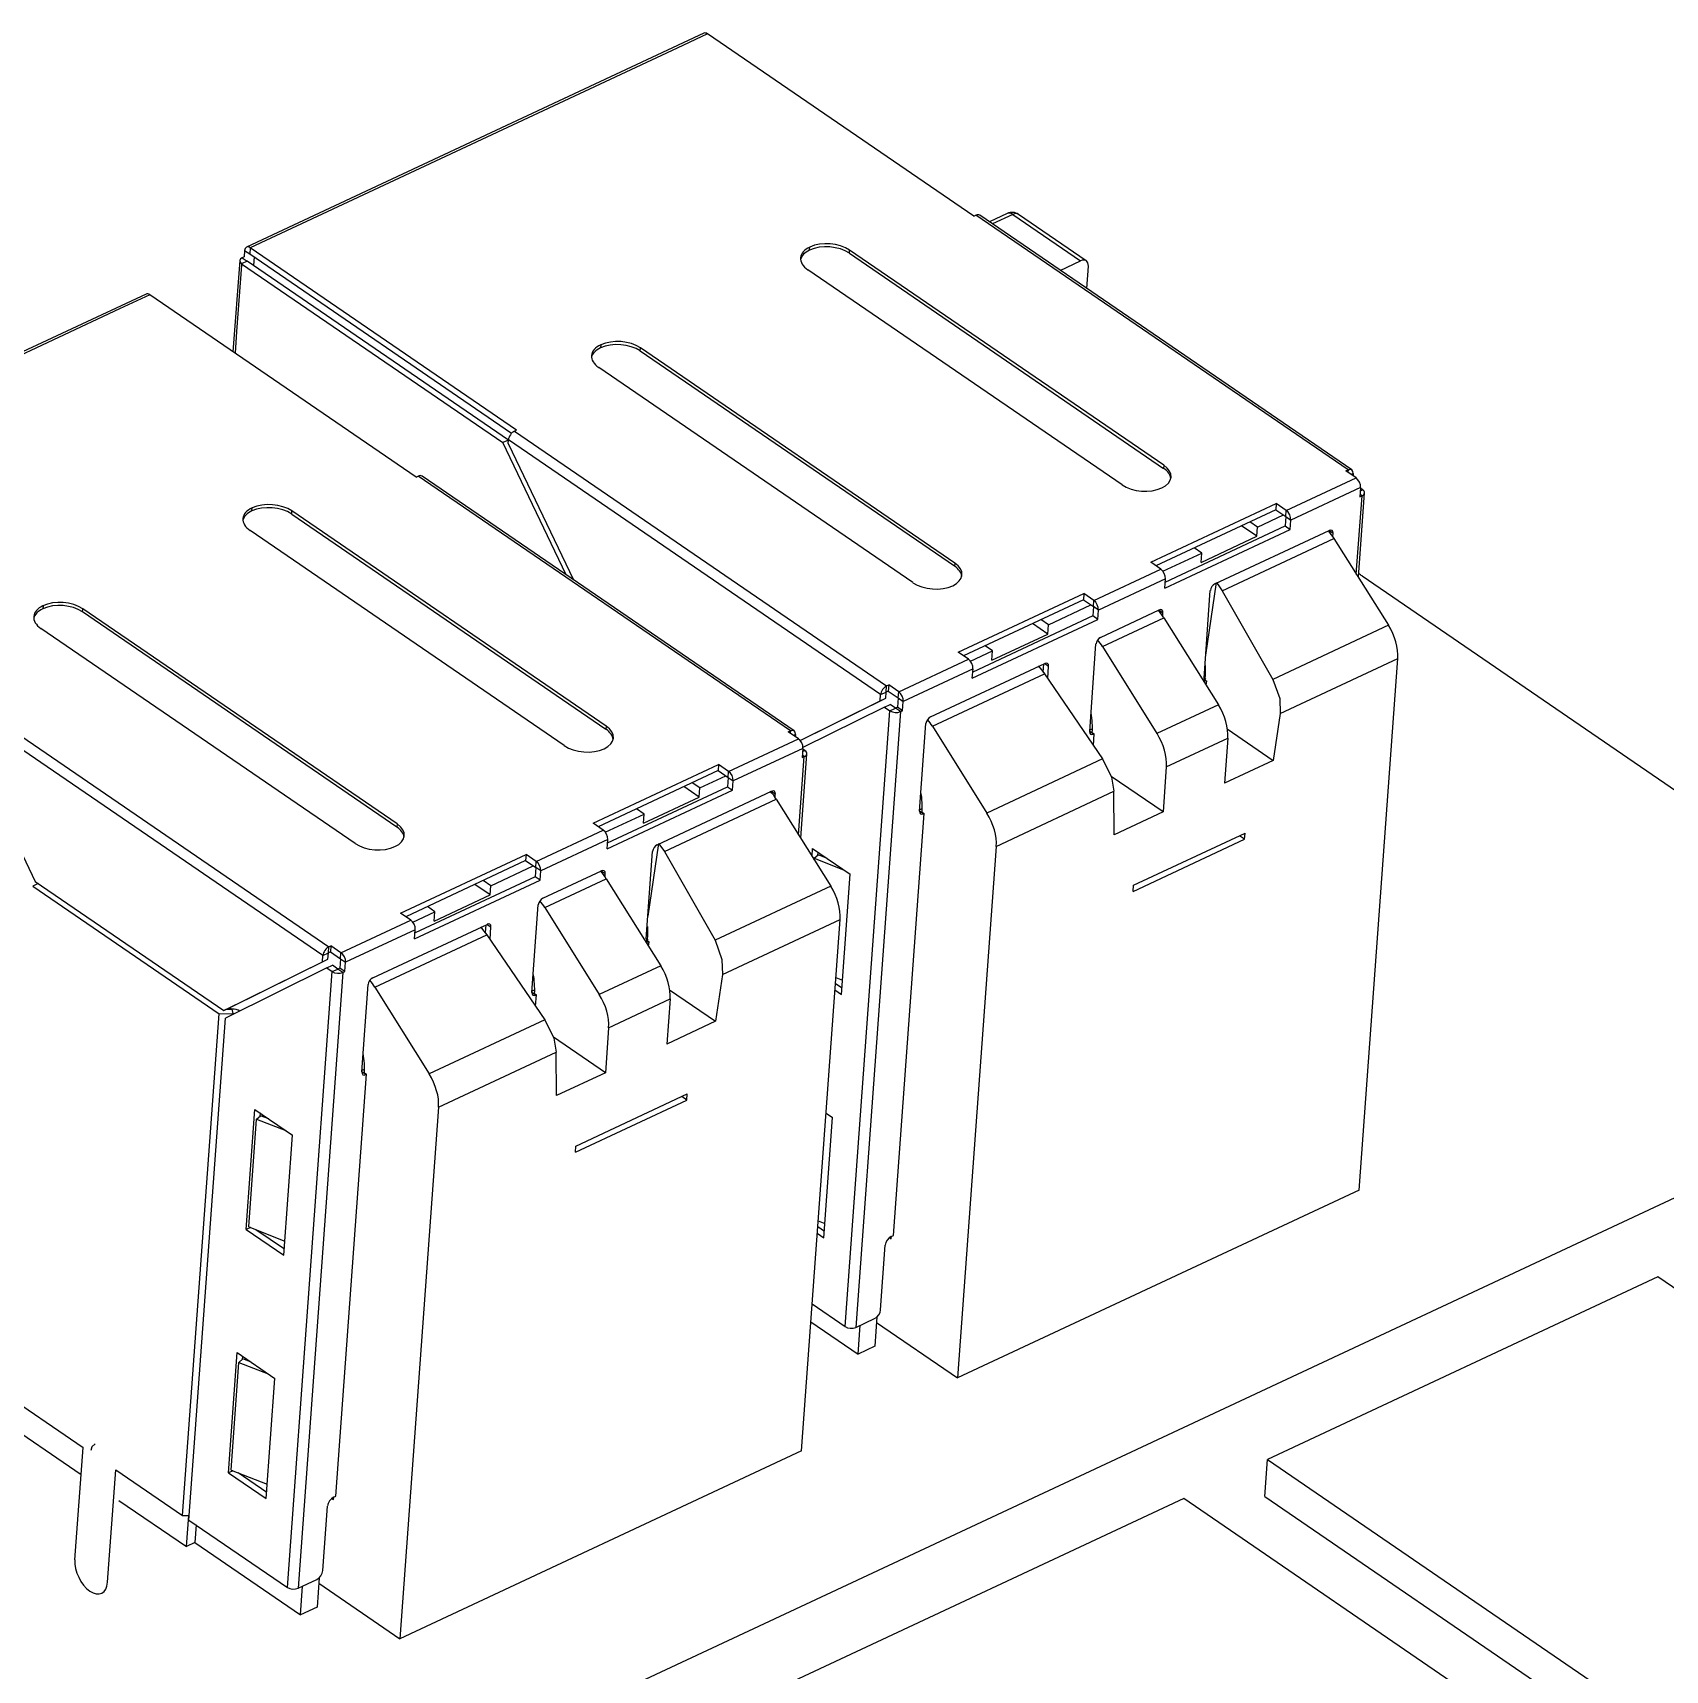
# Model space of a CAD drawing. Header units: millimetres. Extents: x 239 to 841, y 198 to 536.
# Drawn here: x 788.6 to 810.3, y 227.14 to 248.91 of the extents above; entities that cross this region are included whole.
import ezdxf

# ---------------------------------------------------------------- set-up
doc = ezdxf.new("R2010")
doc.units = ezdxf.units.MM

msp = doc.modelspace()

# ---------------------------------------------------------------- linework, layer by layer
for p, q in [((797.517, 248.905), (791.438, 246.061)), ((797.566, 248.897), (797.163, 248.708)), ((801.107, 246.472), (797.566, 248.897)), ((797.163, 248.708), (791.486, 246.052)), ((801.107, 246.472), (801.135, 246.485)), ((806.082, 243.098), (801.135, 246.485)), ((806.133, 243.098), (801.186, 246.485)), ((801.552, 246.509), (801.314, 246.397)), ((801.624, 246.496), (801.355, 246.37)), ((801.624, 246.496), (802.526, 245.878)), ((802.602, 245.879), (801.7, 246.497)), ((791.486, 246.052), (791.48, 245.97)), ((795.028, 243.627), (791.486, 246.052)), ((798.924, 246.022), (798.927, 246.063)), ((791.347, 245.884), (791.258, 244.67)), ((791.371, 245.823), (791.307, 244.94)), ((791.407, 245.934), (791.379, 245.921)), ((791.379, 245.921), (791.446, 245.876)), ((791.413, 246.016), (791.407, 245.934)), ((791.413, 246.016), (791.48, 245.97)), ((791.48, 245.97), (794.962, 243.586)), ((791.539, 245.93), (791.531, 245.817)), ((799.453, 245.981), (799.456, 246.021)), ((799.453, 245.981), (803.63, 243.12)), ((803.633, 243.161), (799.456, 246.021)), ((802.257, 245.752), (802.526, 245.878)), ((803.077, 242.901), (798.9, 245.761)), ((802.629, 245.807), (802.607, 245.512)), ((790.103, 245.437), (784.023, 242.593)), ((790.151, 245.428), (789.749, 245.24)), ((793.693, 243.003), (790.151, 245.428)), ((789.749, 245.24), (784.072, 242.584)), ((791.307, 244.94), (791.286, 244.651)), ((796.147, 244.762), (796.144, 244.721)), ((796.673, 244.68), (796.676, 244.721)), ((800.853, 241.861), (796.676, 244.721)), ((800.85, 241.82), (796.673, 244.68)), ((800.297, 241.6), (796.12, 244.461)), ((794.92, 243.496), (794.847, 243.462)), ((795.689, 241.704), (794.847, 243.462)), ((794.916, 243.45), (794.92, 243.498)), ((794.916, 243.45), (795.783, 241.639)), ((799.867, 240.111), (794.92, 243.498)), ((795, 243.614), (795.028, 243.627)), ((795, 243.614), (799.947, 240.227)), ((793.693, 243.003), (793.721, 243.016)), ((798.668, 239.629), (793.721, 243.016)), ((798.718, 239.63), (793.771, 243.017)), ((803.633, 243.161), (803.63, 243.12)), ((805.261, 242.559), (806.188, 242.993)), ((806.054, 243.085), (806.082, 243.098)), ((806.188, 242.993), (806.054, 243.085)), ((806.082, 243.098), (806.08, 243.067)), ((806.15, 243.05), (806.123, 243.038)), ((806.15, 243.05), (806.148, 243.02)), ((806.249, 242.865), (805.322, 242.432)), ((806.219, 241.672), (806.301, 242.794)), ((806.249, 242.865), (806.24, 242.743)), ((806.268, 242.756), (806.242, 242.773)), ((806.246, 242.822), (806.275, 242.836)), ((806.275, 242.836), (806.248, 242.855)), ((791.51, 242.554), (791.513, 242.594)), ((792.039, 242.512), (792.042, 242.553)), ((796.219, 239.693), (792.042, 242.553)), ((803.459, 241.871), (805.127, 242.651)), ((805.121, 242.569), (803.528, 241.824)), ((805.127, 242.651), (805.121, 242.569)), ((805.121, 242.569), (805.255, 242.478)), ((805.261, 242.559), (805.127, 242.651)), ((805.255, 242.478), (805.261, 242.559)), ((806.192, 241.715), (806.268, 242.756)), ((806.24, 242.743), (806.268, 242.756)), ((792.039, 242.512), (796.216, 239.652)), ((803.651, 241.608), (805.246, 242.355)), ((804.87, 242.217), (804.667, 242.356)), ((804.879, 242.34), (804.778, 242.409)), ((804.87, 242.217), (804.879, 242.34)), ((804.879, 242.34), (805.222, 242.5)), ((805.255, 242.478), (805.246, 242.355)), ((805.246, 242.355), (805.313, 242.309)), ((805.255, 242.478), (805.322, 242.432)), ((805.313, 242.309), (805.322, 242.432)), ((795.663, 239.433), (791.486, 242.293)), ((803.645, 241.529), (805.313, 242.309)), ((804.129, 241.87), (804.87, 242.217)), ((804.311, 241.583), (805.831, 242.294)), ((804.407, 241.493), (805.895, 242.189)), ((805.831, 242.294), (805.882, 242.259)), ((805.879, 242.214), (805.882, 242.259)), ((805.895, 242.189), (806.619, 241.034)), ((803.621, 241.751), (804.138, 241.993)), ((804.138, 241.993), (804.037, 242.062)), ((804.129, 241.87), (804.138, 241.993)), ((800.853, 241.861), (800.85, 241.82)), ((802.703, 241.363), (803.593, 241.779)), ((803.593, 241.779), (803.459, 241.871)), ((806.269, 241.689), (823.709, 229.748)), ((800.901, 240.674), (802.57, 241.454)), ((802.57, 241.454), (802.564, 241.372)), ((802.703, 241.363), (802.57, 241.454)), ((803.654, 241.651), (802.764, 241.235)), ((803.645, 241.529), (803.654, 241.651)), ((804.167, 240.332), (804.251, 241.496)), ((804.407, 241.493), (805.081, 240.314)), ((788.733, 241.294), (788.73, 241.253)), ((789.258, 241.211), (789.261, 241.252)), ((793.439, 238.392), (789.261, 241.252)), ((802.564, 241.372), (800.97, 240.627)), ((802.099, 241.039), (802.664, 241.304)), ((802.564, 241.372), (802.697, 241.281)), ((802.697, 241.281), (802.688, 241.158)), ((802.697, 241.281), (802.703, 241.363)), ((802.764, 241.235), (802.697, 241.281)), ((802.791, 240.872), (803.57, 241.237)), ((803.57, 241.236), (803.621, 241.201)), ((793.436, 238.351), (789.258, 241.211)), ((801.087, 240.332), (802.755, 241.112)), ((802.688, 241.158), (801.093, 240.412)), ((802.09, 240.916), (801.886, 241.056)), ((802.099, 241.039), (801.998, 241.108)), ((802.09, 240.916), (802.099, 241.039)), ((802.755, 241.112), (802.688, 241.158)), ((802.755, 241.112), (802.764, 241.235)), ((802.818, 240.749), (803.634, 241.131)), ((803.618, 241.156), (803.621, 241.201)), ((803.634, 241.131), (804.358, 239.976)), ((806.619, 241.034), (805.081, 240.314)), ((792.883, 238.132), (788.705, 240.992)), ((801.348, 240.57), (802.09, 240.916)), ((801.035, 240.582), (800.901, 240.674)), ((801.063, 240.555), (801.357, 240.692)), ((801.357, 240.692), (801.257, 240.761)), ((801.348, 240.57), (801.357, 240.692)), ((802.647, 239.621), (802.731, 240.785)), ((802.818, 240.749), (803.542, 239.594)), ((805.178, 239.859), (806.743, 240.591)), ((806.23, 233.524), (806.743, 240.591)), ((800.108, 240.149), (801.035, 240.582)), ((801.096, 240.455), (800.169, 240.021)), ((800.53, 239.814), (802.05, 240.525)), ((800.557, 239.691), (802.045, 240.388)), ((801.087, 240.332), (801.096, 240.455)), ((801.991, 240.498), (801.991, 240.496)), ((802.033, 240.518), (802.025, 240.412)), ((802.045, 240.388), (802.819, 239.256)), ((802.05, 240.525), (802.101, 240.49)), ((802.089, 240.324), (802.101, 240.49)), ((799.941, 240.145), (799.947, 240.227)), ((799.969, 240.159), (799.941, 240.145)), ((799.947, 240.227), (799.975, 240.24)), ((799.975, 240.24), (799.969, 240.159)), ((799.969, 240.159), (800.102, 240.067)), ((800.108, 240.149), (799.975, 240.24)), ((800.102, 240.067), (800.108, 240.149)), ((804.192, 240.314), (804.167, 240.331)), ((804.177, 240.309), (804.203, 240.292)), ((804.195, 240.236), (804.203, 240.292)), ((787.502, 239.982), (788.63, 237.627)), ((792.452, 236.642), (787.505, 240.029)), ((787.586, 240.146), (792.533, 236.759)), ((798.798, 239.502), (799.861, 240.029)), ((798.799, 239.5), (799.935, 240.064)), ((799.919, 239.946), (798.835, 239.408)), ((799.861, 240.029), (799.867, 240.111)), ((799.861, 240.029), (799.935, 240.064)), ((799.867, 240.111), (799.941, 240.145)), ((799.919, 239.946), (799.993, 239.981)), ((799.919, 239.946), (799.991, 239.896)), ((799.935, 240.064), (799.941, 240.145)), ((799.991, 239.896), (800.066, 239.931)), ((800.066, 239.931), (799.993, 239.981)), ((800.093, 239.944), (800.066, 239.931)), ((800.132, 239.885), (800.066, 239.931)), ((800.102, 240.067), (800.093, 239.944)), ((800.16, 239.898), (800.093, 239.944)), ((800.102, 240.067), (800.169, 240.021)), ((800.16, 239.898), (800.169, 240.021)), ((804.358, 239.976), (803.542, 239.594)), ((799.396, 231.71), (799.991, 239.896)), ((800.132, 239.885), (799.537, 231.698)), ((800.132, 239.885), (800.16, 239.898)), ((800.385, 238.563), (800.47, 239.727)), ((805.178, 239.859), (805.087, 239.237)), ((796.219, 239.693), (796.216, 239.652)), ((797.847, 239.091), (798.774, 239.525)), ((798.64, 239.616), (798.668, 239.629)), ((798.774, 239.525), (798.64, 239.616)), ((798.668, 239.629), (798.666, 239.599)), ((798.736, 239.582), (798.709, 239.569)), ((798.736, 239.582), (798.734, 239.552)), ((800.557, 239.691), (801.281, 238.536)), ((802.698, 239.585), (802.647, 239.62)), ((802.683, 239.655), (802.648, 239.639)), ((802.682, 239.607), (802.707, 239.59)), ((802.696, 239.436), (802.707, 239.59)), ((802.698, 239.585), (802.707, 239.59)), ((803.666, 239.152), (804.482, 239.533)), ((804.482, 239.533), (804.438, 238.933)), ((804.477, 239.655), (805.087, 239.237)), ((798.835, 239.397), (797.908, 238.963)), ((798.778, 238.247), (798.853, 239.287)), ((798.805, 238.204), (798.886, 239.326)), ((798.835, 239.397), (798.826, 239.274)), ((798.826, 239.274), (798.853, 239.287)), ((798.853, 239.287), (798.828, 239.305)), ((798.831, 239.354), (798.861, 239.368)), ((798.861, 239.368), (798.834, 239.386)), ((796.045, 238.402), (797.713, 239.182)), ((797.707, 239.101), (796.114, 238.355)), ((797.713, 239.182), (797.707, 239.101)), ((797.707, 239.101), (797.841, 239.009)), ((797.847, 239.091), (797.713, 239.182)), ((797.841, 239.009), (797.847, 239.091)), ((802.819, 239.256), (801.281, 238.536)), ((803.666, 239.152), (803.623, 238.552)), ((805.087, 239.237), (804.438, 238.933)), ((796.236, 238.14), (797.832, 238.886)), ((797.456, 238.749), (797.252, 238.888)), ((797.465, 238.871), (797.364, 238.94)), ((797.456, 238.749), (797.465, 238.871)), ((797.465, 238.871), (797.808, 239.032)), ((797.841, 239.009), (797.832, 238.886)), ((797.832, 238.886), (797.899, 238.841)), ((797.841, 239.009), (797.908, 238.963)), ((797.899, 238.841), (797.908, 238.963)), ((803.623, 238.552), (802.933, 239.024)), ((796.231, 238.06), (797.899, 238.841)), ((796.714, 238.402), (797.456, 238.749)), ((796.897, 238.115), (798.417, 238.826)), ((796.993, 238.024), (798.481, 238.72)), ((798.417, 238.826), (798.468, 238.791)), ((798.465, 238.745), (798.468, 238.791)), ((798.481, 238.72), (799.205, 237.565)), ((801.405, 238.094), (802.97, 238.826)), ((802.974, 238.248), (802.97, 238.826)), ((796.207, 238.283), (796.723, 238.524)), ((796.723, 238.524), (796.623, 238.593)), ((796.714, 238.402), (796.723, 238.524)), ((800.038, 232.921), (800.446, 238.532)), ((800.437, 238.527), (800.385, 238.562)), ((800.422, 238.597), (800.387, 238.581)), ((800.421, 238.549), (800.446, 238.532)), ((800.437, 238.527), (800.446, 238.532)), ((803.623, 238.552), (802.974, 238.248)), ((793.439, 238.392), (793.436, 238.351)), ((795.289, 237.894), (796.179, 238.311)), ((796.179, 238.311), (796.045, 238.402)), ((803.224, 237.495), (804.707, 238.189)), ((803.23, 237.577), (804.713, 238.271)), ((804.707, 238.189), (804.638, 238.236)), ((804.707, 238.189), (804.713, 238.271)), ((793.487, 237.205), (795.155, 237.986)), ((795.155, 237.986), (795.149, 237.904)), ((795.289, 237.894), (795.155, 237.986)), ((796.24, 238.183), (795.35, 237.767)), ((796.231, 238.06), (796.24, 238.183)), ((796.752, 236.863), (796.837, 238.027)), ((796.993, 238.024), (797.667, 236.845)), ((798.956, 237.962), (798.964, 238.065)), ((798.964, 238.065), (799.465, 237.722)), ((798.986, 237.935), (799.037, 237.982)), ((799.032, 238.018), (799.029, 237.974)), ((799.148, 237.938), (799.037, 237.982)), ((801.405, 238.094), (800.891, 231.026)), ((795.149, 237.904), (793.556, 237.158)), ((794.685, 237.571), (795.25, 237.835)), ((795.149, 237.904), (795.283, 237.812)), ((795.283, 237.812), (795.274, 237.69)), ((795.283, 237.812), (795.289, 237.894)), ((795.35, 237.767), (795.283, 237.812)), ((795.341, 237.644), (795.35, 237.767)), ((795.377, 237.404), (796.156, 237.768)), ((796.155, 237.768), (796.207, 237.733)), ((798.985, 237.916), (798.986, 237.935)), ((798.986, 237.935), (799.376, 237.783)), ((788.67, 237.598), (788.596, 237.564)), ((788.596, 237.564), (791.074, 235.867)), ((788.63, 237.627), (791.136, 235.91)), ((788.67, 237.598), (788.67, 237.599)), ((793.673, 236.863), (795.341, 237.644)), ((795.274, 237.69), (793.679, 236.943)), ((794.676, 237.448), (794.472, 237.587)), ((794.685, 237.571), (794.584, 237.64)), ((794.676, 237.448), (794.685, 237.571)), ((795.341, 237.644), (795.274, 237.69)), ((795.404, 237.281), (796.22, 237.662)), ((796.204, 237.687), (796.207, 237.733)), ((796.22, 237.662), (796.944, 236.507)), ((799.205, 237.565), (797.667, 236.845)), ((799.349, 236.125), (799.465, 237.722)), ((803.224, 237.495), (803.23, 237.577)), ((793.934, 237.101), (794.676, 237.448)), ((792.694, 236.68), (793.621, 237.114)), ((793.621, 237.114), (793.487, 237.205)), ((793.649, 237.086), (793.943, 237.224)), ((793.943, 237.224), (793.843, 237.293)), ((793.934, 237.101), (793.943, 237.224)), ((795.233, 236.152), (795.317, 237.316)), ((795.404, 237.281), (796.128, 236.125)), ((797.764, 236.39), (799.329, 237.122)), ((798.815, 230.055), (799.329, 237.122)), ((793.682, 236.986), (792.755, 236.553)), ((793.116, 236.346), (794.636, 237.057)), ((793.143, 236.223), (794.631, 236.919)), ((793.673, 236.863), (793.682, 236.986)), ((794.577, 237.029), (794.576, 237.027)), ((794.619, 237.049), (794.611, 236.944)), ((794.631, 236.919), (795.405, 235.787)), ((794.636, 237.057), (794.687, 237.022)), ((794.675, 236.855), (794.687, 237.022)), ((792.452, 236.642), (792.527, 236.677)), ((792.521, 236.595), (792.527, 236.677)), ((792.527, 236.677), (792.533, 236.759)), ((792.554, 236.69), (792.527, 236.677)), ((792.533, 236.759), (792.56, 236.772)), ((792.56, 236.772), (792.554, 236.69)), ((792.554, 236.69), (792.688, 236.598)), ((792.694, 236.68), (792.56, 236.772)), ((792.688, 236.598), (792.694, 236.68)), ((796.778, 236.845), (796.752, 236.863)), ((796.763, 236.84), (796.789, 236.823)), ((796.781, 236.768), (796.789, 236.823)), ((791.136, 235.91), (792.447, 236.56)), ((792.505, 236.478), (791.158, 235.81)), ((791.21, 235.945), (792.521, 236.595)), ((792.447, 236.56), (792.452, 236.642)), ((792.447, 236.56), (792.521, 236.595)), ((792.505, 236.478), (792.579, 236.512)), ((792.505, 236.478), (792.577, 236.428)), ((792.577, 236.428), (792.651, 236.463)), ((792.651, 236.463), (792.579, 236.512)), ((792.679, 236.476), (792.651, 236.463)), ((792.718, 236.417), (792.651, 236.463)), ((792.688, 236.598), (792.679, 236.476)), ((792.746, 236.43), (792.679, 236.476)), ((792.688, 236.598), (792.755, 236.553)), ((792.746, 236.43), (792.755, 236.553)), ((796.944, 236.507), (796.128, 236.125)), ((791.982, 228.241), (792.577, 236.428)), ((792.718, 236.417), (792.123, 228.23)), ((792.718, 236.417), (792.746, 236.43)), ((792.971, 235.094), (793.056, 236.258)), ((797.764, 236.39), (797.673, 235.768)), ((799.355, 236.207), (799.267, 236.267)), ((799.273, 236.349), (799.363, 236.314)), ((793.143, 236.223), (793.867, 235.068)), ((795.284, 236.117), (795.233, 236.152)), ((795.269, 236.187), (795.234, 236.17)), ((795.268, 236.138), (795.293, 236.121)), ((795.282, 235.967), (795.293, 236.121)), ((795.284, 236.117), (795.293, 236.121)), ((796.252, 235.683), (797.068, 236.065)), ((797.068, 236.065), (797.024, 235.465)), ((797.063, 236.186), (797.673, 235.768)), ((799.261, 236.185), (799.349, 236.125)), ((790.589, 229.195), (791.074, 235.867)), ((790.673, 229.137), (791.158, 235.81)), ((791.074, 235.867), (791.257, 235.872)), ((791.113, 235.926), (791.114, 235.926)), ((791.21, 235.945), (791.136, 235.91)), ((791.173, 235.927), (791.244, 235.929)), ((791.233, 235.929), (791.21, 235.945)), ((791.244, 235.929), (791.257, 235.872)), ((791.257, 235.872), (791.256, 235.858)), ((795.405, 235.787), (793.867, 235.068)), ((796.252, 235.683), (796.209, 235.083)), ((797.673, 235.768), (797.024, 235.465)), ((796.209, 235.083), (795.519, 235.555)), ((793.991, 234.625), (795.556, 235.357)), ((795.56, 234.78), (795.556, 235.357)), ((792.624, 229.453), (793.032, 235.063)), ((793.022, 235.059), (792.971, 235.094)), ((793.008, 235.129), (792.973, 235.113)), ((793.006, 235.081), (793.032, 235.063)), ((793.022, 235.059), (793.032, 235.063)), ((796.209, 235.083), (795.56, 234.78)), ((795.81, 234.027), (797.292, 234.72)), ((795.816, 234.109), (797.298, 234.802)), ((797.292, 234.72), (797.224, 234.767)), ((797.292, 234.72), (797.298, 234.802)), ((791.433, 233), (791.549, 234.596)), ((791.549, 234.596), (792.051, 234.253)), ((791.572, 234.467), (791.623, 234.513)), ((791.618, 234.55), (791.614, 234.505)), ((791.734, 234.47), (791.623, 234.513)), ((793.991, 234.625), (793.477, 227.558)), ((799.114, 232.891), (799.23, 234.488)), ((799.142, 234.548), (799.23, 234.488)), ((791.468, 233.034), (791.572, 234.467)), ((791.572, 234.467), (791.962, 234.314)), ((791.935, 232.657), (792.051, 234.253)), ((795.81, 234.027), (795.816, 234.109)), ((790.504, 224.105), (811.517, 233.935)), ((806.23, 233.524), (800.891, 231.026)), ((791.489, 233.026), (791.433, 233)), ((791.433, 233), (791.935, 232.657)), ((791.468, 233.034), (791.948, 232.846)), ((791.941, 232.738), (791.563, 232.997)), ((799.12, 232.973), (799.032, 233.033)), ((799.038, 233.116), (799.128, 233.08)), ((799.026, 232.951), (799.114, 232.891)), ((799.868, 231.932), (799.93, 232.792)), ((799.986, 232.893), (800.009, 232.877)), ((800.009, 232.877), (800.011, 232.909)), ((800.01, 232.908), (800.038, 232.921)), ((810.202, 232.369), (805.012, 229.941)), ((816.217, 228.25), (810.202, 232.369)), ((798.958, 232.01), (799.396, 231.71)), ((798.94, 231.773), (799.568, 231.343)), ((799.537, 231.698), (799.788, 231.816)), ((799.568, 231.343), (799.595, 231.726)), ((799.818, 231.837), (799.79, 231.447)), ((799.813, 231.765), (800.891, 231.026)), ((799.79, 231.447), (799.568, 231.343)), ((791.198, 229.766), (791.314, 231.362)), ((791.233, 229.8), (791.337, 231.233)), ((791.314, 231.362), (791.816, 231.019)), ((791.337, 231.233), (791.388, 231.279)), ((791.337, 231.233), (791.726, 231.08)), ((791.383, 231.316), (791.379, 231.271)), ((791.499, 231.236), (791.388, 231.279)), ((787.907, 231.031), (789.265, 230.101)), ((791.7, 229.423), (791.816, 231.019)), ((787.794, 230.731), (789.239, 229.742)), ((789.157, 228.607), (789.265, 230.101)), ((798.815, 230.055), (793.477, 227.558)), ((804.976, 229.45), (805.012, 229.941)), ((805.012, 229.941), (811.028, 225.822)), ((789.591, 228.31), (789.7, 229.804)), ((789.7, 229.804), (790.589, 229.195)), ((791.254, 229.792), (791.198, 229.766)), ((791.198, 229.766), (791.7, 229.423)), ((791.233, 229.8), (791.713, 229.612)), ((791.706, 229.504), (791.328, 229.763)), ((789.742, 229.398), (790.639, 228.784)), ((792.453, 228.464), (792.516, 229.323)), ((792.572, 229.424), (792.594, 229.408)), ((792.594, 229.408), (792.597, 229.44)), ((792.596, 229.44), (792.624, 229.453)), ((803.9, 229.421), (798.71, 226.993)), ((809.915, 225.302), (803.9, 229.421)), ((804.976, 229.45), (810.992, 225.331)), ((790.589, 229.195), (790.677, 229.197)), ((790.639, 228.784), (790.669, 229.197)), ((790.673, 229.137), (791.982, 228.241)), ((790.767, 229.073), (790.75, 228.836)), ((790.75, 228.836), (790.639, 228.784)), ((790.75, 228.836), (792.154, 227.875)), ((792.123, 228.23), (792.373, 228.347)), ((792.154, 227.875), (792.181, 228.257)), ((792.404, 228.368), (792.376, 227.979)), ((792.399, 228.296), (793.477, 227.558)), ((792.376, 227.979), (792.154, 227.875))]:
    msp.add_line(p, q)
for points in [[(791.379, 245.921), (791.356, 245.905), (791.347, 245.883), (791.352, 245.861), (791.372, 245.841)], [(791.372, 245.841), (791.371, 245.831), (791.371, 245.823)], [(791.446, 245.876), (791.372, 245.841)], [(791.372, 245.841), (794.847, 243.462)], [(794.921, 243.496), (791.446, 245.876)], [(804.33, 241.602), (804.189, 240.634)], [(804.331, 241.602), (804.375, 241.543), (804.407, 241.493)], [(801.961, 240.493), (802.009, 240.437), (802.045, 240.388)], [(804.184, 240.497), (804.184, 240.39), (804.177, 240.309)], [(805.081, 240.314), (805.173, 240.058), (805.178, 239.859)], [(802.819, 239.256), (802.938, 239.012), (802.97, 238.826)], [(796.916, 238.133), (796.774, 237.165)], [(796.917, 238.133), (796.961, 238.075), (796.993, 238.024)], [(794.547, 237.025), (794.595, 236.968), (794.631, 236.919)], [(796.77, 237.029), (796.77, 236.922), (796.763, 236.84)], [(797.667, 236.845), (797.759, 236.589), (797.764, 236.39)], [(795.405, 235.787), (795.524, 235.543), (795.556, 235.357)], [(789.425, 230.149), (789.382, 230.109), (789.37, 230.063)]]:
    msp.add_lwpolyline(points)
msp.add_arc((801.615, 246.373), 0.15, 55.6016, 115.0714)
for centre, major_axis, ratio, start_param, end_param in [((797.56, 248.815), (0.0424, -0.0906), 0.574447, 2.369341, 3.141608), ((801.129, 246.403), (-0.0565, -0.0825), 0.586355, 3.141575, 3.924101), ((801.615, 246.373), (-0.064, 0.136), 0.574447, 5.510934, 6.283201), ((801.615, 246.373), (-0.085, -0.124), 0.586355, 3.141575, 3.924101), ((791.48, 245.97), (0.0424, -0.0906), 0.574447, 2.369341, 3.940138), ((799.178, 245.891), (0.374, -0.027), 0.571137, 2.345936, 3.916733), ((799.175, 245.85), (-0.374, 0.027), 0.571137, 3.916733, 5.487529), ((799.178, 245.891), (0.374, -0.027), 0.571137, 0.77514, 2.345936), ((799.175, 245.85), (-0.374, 0.027), 0.571137, 5.487529, 6.187245), ((802.518, 245.755), (0.085, 0.124), 0.586355, 5.494898, 7.065694), ((790.145, 245.346), (0.0424, -0.0906), 0.574447, 2.369341, 3.141608), ((796.398, 244.591), (0.374, -0.027), 0.571137, 2.345936, 3.916733), ((796.395, 244.55), (-0.374, 0.027), 0.571137, 5.487529, 6.187245), ((796.395, 244.55), (-0.374, 0.027), 0.571137, 3.916733, 5.487529), ((796.398, 244.591), (0.374, -0.027), 0.571137, 0.77514, 2.345936), ((794.994, 243.533), (-0.0565, -0.0825), 0.586355, 3.924101, 5.494898), ((793.715, 242.934), (-0.0565, -0.0825), 0.586355, 3.141575, 3.924101), ((803.355, 243.031), (0.374, -0.027), 0.571137, 5.487529, 7.058325), ((803.352, 242.99), (-0.374, 0.027), 0.571137, 3.237535, 3.916733), ((806.076, 243.016), (-0.0565, -0.0825), 0.586355, 2.353305, 3.924101), ((806.182, 242.911), (0.0424, -0.0906), 0.574447, 0.798545, 2.369341), ((803.355, 243.031), (0.374, -0.027), 0.571137, 3.916733, 5.487529), ((806.201, 242.801), (-0.0997, 0.0072), 0.571137, 2.345936, 3.916733), ((791.764, 242.423), (0.374, -0.027), 0.571137, 2.345936, 3.916733), ((791.761, 242.382), (-0.374, 0.027), 0.571137, 5.487529, 6.187245), ((791.761, 242.382), (-0.374, 0.027), 0.571137, 3.916733, 5.487529), ((791.764, 242.423), (0.374, -0.027), 0.571137, 0.77514, 2.345936), ((805.255, 242.478), (0.0424, -0.0906), 0.574447, 0.798545, 2.369341), ((805.685, 241.975), (0.212, -0.453), 0.574447, 1.781339, 2.042735), ((805.827, 242.233), (0.0424, 0.0619), 0.586355, 5.494898, 7.065694), ((800.575, 241.73), (0.374, -0.027), 0.571137, 5.487529, 7.058325), ((800.572, 241.69), (-0.374, 0.027), 0.571137, 3.237535, 3.916733), ((803.587, 241.697), (0.0424, -0.0906), 0.574447, 0.798545, 2.369341), ((805.528, 241.342), (-0.997, 0.072), 0.571137, 3.916733, 3.984056), ((800.575, 241.73), (0.374, -0.027), 0.571137, 3.916733, 5.487529), ((804.307, 241.522), (0.0424, 0.0619), 0.586355, 0.782509, 2.353305), ((788.983, 241.122), (0.374, -0.027), 0.571137, 2.345936, 3.916733), ((788.98, 241.081), (-0.374, 0.027), 0.571137, 5.487529, 6.187245), ((788.98, 241.081), (-0.374, 0.027), 0.571137, 3.916733, 5.487529), ((788.983, 241.122), (0.374, -0.027), 0.571137, 0.77514, 2.345936), ((802.697, 241.281), (0.0424, -0.0906), 0.574447, 0.798545, 2.369341), ((803.565, 241.175), (0.0424, 0.0619), 0.586355, 5.494898, 7.065694), ((803.424, 240.917), (-0.212, 0.453), 0.574447, 4.922931, 5.184326), ((806.409, 240.82), (-0.212, 0.453), 0.574447, 3.940138, 4.922931), ((802.787, 240.811), (0.0424, 0.0619), 0.586355, 0.782509, 2.353305), ((802.608, 240.536), (-0.212, 0.453), 0.574447, 4.922931, 5.153575), ((801.029, 240.501), (0.0424, -0.0906), 0.574447, 0.798545, 2.369341), ((802.046, 240.464), (0.0424, 0.0619), 0.586355, 5.494898, 7.065694), ((799.941, 240.145), (-0.0565, -0.0825), 0.586355, 3.924101, 5.494898), ((800.102, 240.067), (0.0424, -0.0906), 0.574447, 0.798545, 2.369341), ((804.222, 240.358), (0.0424, 0.0619), 0.586355, 2.353305, 3.648171), ((804.148, 239.762), (-0.212, 0.453), 0.574447, 3.940138, 4.922931), ((800.066, 239.931), (-0.0997, 0.0072), 0.571137, 0.77514, 2.345936), ((800.526, 239.753), (0.0424, 0.0619), 0.586355, 0.782509, 2.353305), ((800.347, 239.478), (0.212, -0.453), 0.574447, 1.781339, 2.011979), ((802.012, 240.042), (-0.424, 0.906), 0.574447, 3.968068, 4.263478), ((795.941, 239.563), (0.374, -0.027), 0.571137, 5.487529, 7.058325), ((795.938, 239.522), (-0.374, 0.027), 0.571137, 3.237535, 3.916733), ((798.662, 239.547), (-0.0565, -0.0825), 0.586355, 2.353305, 3.924101), ((798.768, 239.443), (0.0424, -0.0906), 0.574447, 0.798545, 2.369341), ((802.702, 239.647), (0.0424, 0.0619), 0.586355, 2.353305, 3.924101), ((803.332, 239.38), (-0.212, 0.453), 0.574447, 3.940138, 4.922931), ((795.941, 239.563), (0.374, -0.027), 0.571137, 3.916733, 5.487529), ((798.787, 239.333), (-0.0997, 0.0072), 0.571137, 2.345936, 3.916733), ((797.841, 239.009), (0.0424, -0.0906), 0.574447, 0.798545, 2.369341), ((798.271, 238.507), (0.212, -0.453), 0.574447, 1.781339, 2.061195), ((798.413, 238.764), (0.0424, 0.0619), 0.586355, 5.494898, 7.065694), ((799.751, 238.984), (-0.424, 0.906), 0.574447, 3.968068, 4.263478), ((800.441, 238.589), (0.0424, 0.0619), 0.586355, 2.353305, 3.924101), ((801.071, 238.322), (-0.212, 0.453), 0.574447, 3.940138, 4.922931), ((793.161, 238.262), (0.374, -0.027), 0.571137, 5.487529, 7.058325), ((793.158, 238.221), (-0.374, 0.027), 0.571137, 3.237535, 3.916733), ((796.173, 238.229), (0.0424, -0.0906), 0.574447, 0.798545, 2.369341), ((793.161, 238.262), (0.374, -0.027), 0.571137, 3.916733, 5.487529), ((796.893, 238.053), (0.0424, 0.0619), 0.586355, 0.782509, 2.353305), ((795.283, 237.812), (0.0424, -0.0906), 0.574447, 0.798545, 2.369341), ((796.01, 237.449), (-0.212, 0.453), 0.574447, 4.922931, 5.202793), ((796.151, 237.707), (0.0424, 0.0619), 0.586355, 5.494898, 7.065694), ((798.995, 237.351), (-0.212, 0.453), 0.574447, 3.940138, 4.922931), ((795.373, 237.342), (0.0424, 0.0619), 0.586355, 0.782509, 2.353305), ((795.194, 237.067), (-0.212, 0.453), 0.574447, 4.922931, 5.153575), ((793.615, 237.032), (0.0424, -0.0906), 0.574447, 0.798545, 2.369341), ((794.631, 236.996), (0.0424, 0.0619), 0.586355, 5.494898, 7.065694), ((792.527, 236.677), (-0.0565, -0.0825), 0.586355, 3.924101, 5.494898), ((792.688, 236.598), (0.0424, -0.0906), 0.574447, 0.798545, 2.369341), ((796.808, 236.889), (0.0424, 0.0619), 0.586355, 2.353305, 3.648171), ((796.734, 236.293), (-0.212, 0.453), 0.574447, 3.940138, 4.922931), ((792.651, 236.463), (-0.0997, 0.0072), 0.571137, 0.77514, 2.345936), ((793.111, 236.284), (0.0424, 0.0619), 0.586355, 0.782509, 2.353305), ((792.933, 236.009), (0.212, -0.453), 0.574447, 1.781339, 2.011979), ((794.598, 236.573), (-0.424, 0.906), 0.574447, 3.968068, 4.263478), ((795.288, 236.178), (0.0424, 0.0619), 0.586355, 2.353305, 3.924101), ((795.918, 235.912), (-0.212, 0.453), 0.574447, 3.940138, 4.922931), ((791.26, 235.857), (-0.125, 0.009), 0.571137, 3.970445, 4.88126), ((791.26, 235.857), (0.0249, -0.0018), 0.571137, 0.9381, 1.739667), ((792.337, 235.515), (-0.424, 0.906), 0.574447, 3.968068, 4.263478), ((793.027, 235.12), (0.0424, 0.0619), 0.586355, 2.353305, 3.924101), ((793.657, 234.854), (-0.212, 0.453), 0.574447, 3.940138, 4.922931), ((800.004, 232.826), (0.0565, 0.0825), 0.586355, 0.782509, 2.353305), ((799.794, 231.897), (-0.0565, -0.0825), 0.586355, 0.782509, 2.353305), ((799.47, 231.744), (-0.0997, 0.0072), 0.571137, 0.77514, 2.345936), ((792.59, 229.358), (0.0565, 0.0825), 0.586355, 0.782509, 2.353305), ((789.374, 228.458), (0.138, -0.294), 0.574447, 3.940138, 7.08173), ((792.379, 228.429), (-0.0565, -0.0825), 0.586355, 0.782509, 2.353305), ((792.056, 228.276), (-0.0997, 0.0072), 0.571137, 0.77514, 2.345936)]:
    msp.add_ellipse(centre, major_axis=major_axis, ratio=ratio, start_param=start_param, end_param=end_param)

doc.saveas('drawing.dxf')
